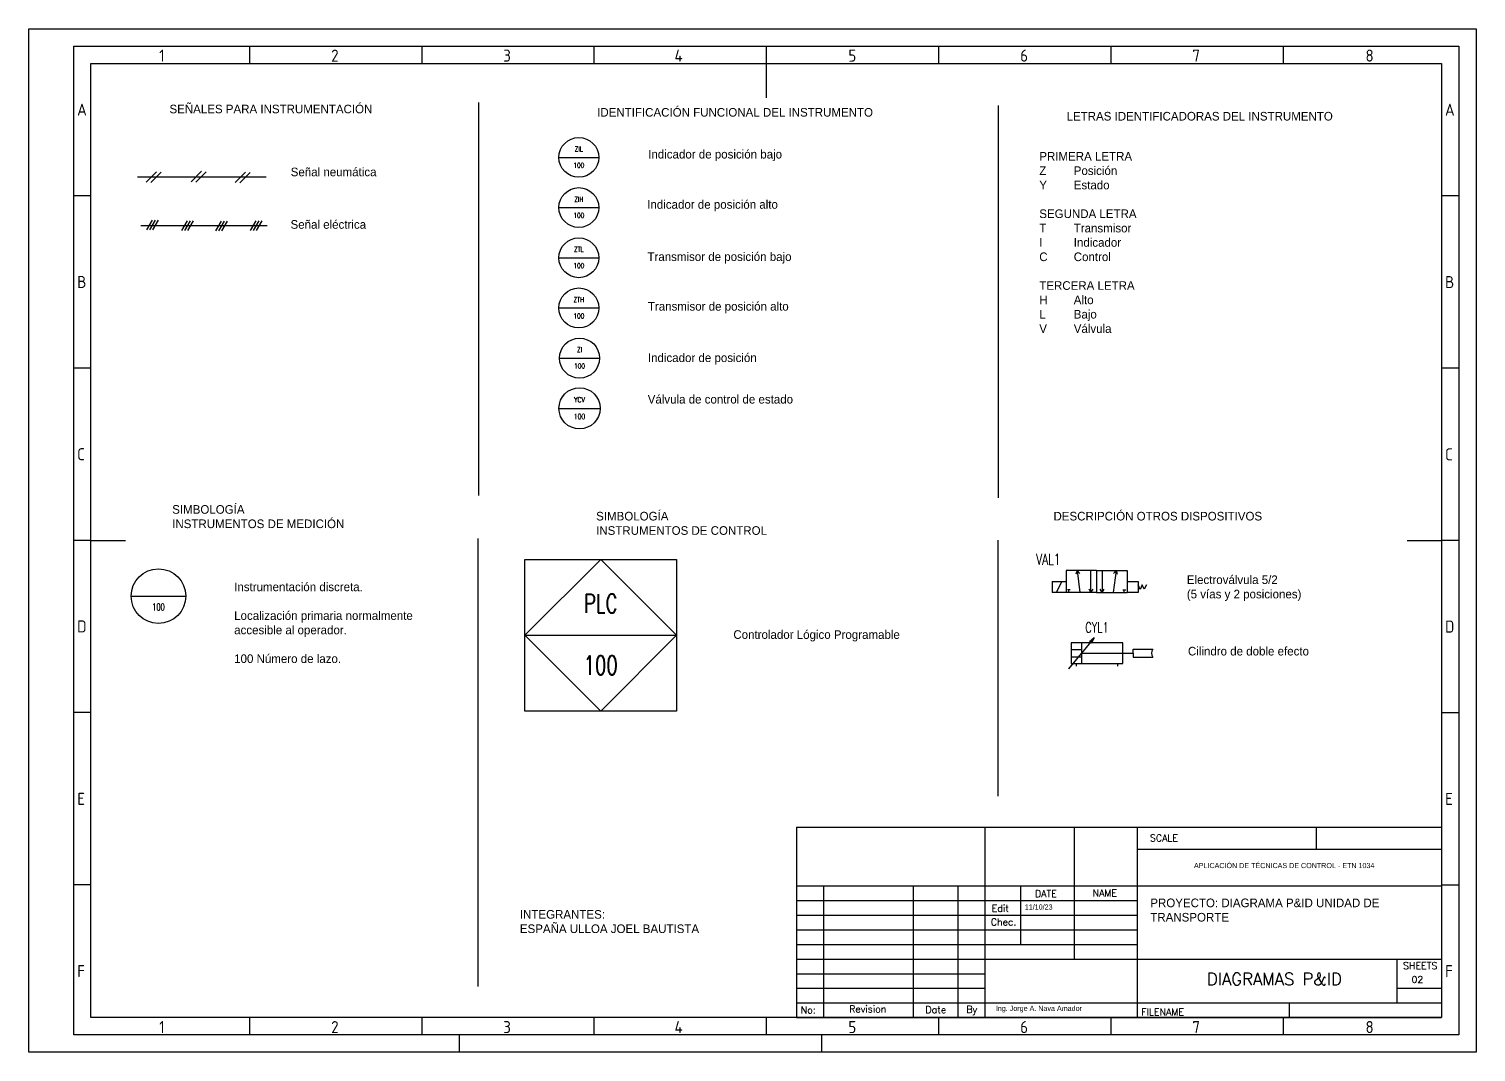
# Model space of a CAD drawing. Header units: inches. Extents: x 190 to 2107, y -339 to -30.
# Drawn here: x 1686.6 to 2106.6, y -339.1 to -42.1 of the extents above; entities that cross this region are included whole.
import ezdxf
from ezdxf.enums import TextEntityAlignment as Align

# ---------------------------------------------------------------- set-up
doc = ezdxf.new("R2010")
doc.units = ezdxf.units.IN
doc.header["$MEASUREMENT"] = 0
for name, color, linetype in [('025', 1, 'Continuous'), ('035', 5, 'Continuous'), ('07', 7, 'Continuous'), ('RED_2.5mm^2', 1, 'Continuous'), ('SYMS', 7, 'Continuous'), ('TAGS', 51, 'Continuous')]:
    doc.layers.add(name, color=color, linetype=linetype)
doc.styles.add('ISO Proportional', font='isocp.shx')
doc.styles.add('WD', font='romans.shx')

# ---------------------------------------------------------------- blocks, each defined once
blk = doc.blocks.new('IEC_border_a3')
at = {"layer": '035'}
for p, q in [((64, 292), (64, 287)), ((114, 292), (114, 287)), ((164, 292), (164, 287)), ((214, 292), (214, 287)), ((264, 292), (264, 287)), ((314, 292), (314, 287)), ((364, 292), (364, 287)), ((17.97, 248.58), (12.98, 248.58)), ((414.97, 248.54), (409.98, 248.54)), ((17.98, 198.54), (13, 198.54)), ((414.98, 198.5), (410, 198.5)), ((17.98, 148.54), (13, 148.54)), ((414.98, 148.5), (410, 148.5)), ((17.98, 98.54), (13, 98.54)), ((414.98, 98.5), (410, 98.5)), ((18, 48.5), (13.02, 48.5)), ((415, 48.46), (410.02, 48.46)), ((64, 10), (64, 5)), ((114, 10), (114, 5)), ((164, 10), (164, 5)), ((214, 10), (214, 5)), ((264, 10), (264, 5)), ((314, 10), (314, 5)), ((364, 10), (364, 5)), ((125, 0), (125, 5)), ((230, 5), (230, 0))]:
    blk.add_line(p, q, dxfattribs=at)
for points in [[(0, 297), (420, 297), (420, 0), (0, 0)], [(18, 287), (410, 287), (410, 10), (18, 10)]]:
    blk.add_lwpolyline(points, close=True, dxfattribs=at)
at = {"layer": '07'}
for p, q in [((214, 287), (214, 277)), ((18, 148.5), (28, 148.5)), ((400, 148.5), (410, 148.5))]:
    blk.add_line(p, q, dxfattribs=at)
blk.add_lwpolyline([(13, 292), (415, 292), (415, 5), (13, 5)], close=True, dxfattribs=at)
at = {"layer": '035', "style": 'ISO Proportional'}
for s, p in [('1', (37.81, 287.5)), ('2', (87.73, 287.5)), ('3', (137.68, 287.5)), ('4', (187.38, 287.5)), ('5', (237.84, 287.5)), ('6', (287.69, 287.5)), ('7', (337.67, 287.5)), ('8', (387.92, 287.5)), ('A', (13.98, 271.83)), ('A', (410.98, 271.79)), ('B', (14, 221.79)), ('B', (411, 221.75)), ('C', (14, 171.79)), ('C', (411, 171.75)), ('D', (14, 121.79)), ('D', (411, 121.75)), ('E', (14.02, 71.75)), ('E', (411.02, 71.72)), ('F', (14.02, 21.75)), ('F', (411.02, 21.72)), ('1', (37.81, 5.5)), ('2', (87.73, 5.5)), ('3', (137.68, 5.5)), ('4', (187.38, 5.5)), ('5', (237.84, 5.5)), ('6', (287.69, 5.5)), ('7', (337.67, 5.5)), ('8', (387.92, 5.5))]:
    blk.add_text(s, height=3.5, dxfattribs=at).set_placement(p)
blk = doc.blocks.new('IEC_tblock_a3')
at = {"layer": '035'}
for p, q in [((-106.6, 55.25), (-106.6, 17)), ((-36.4, 55.25), (-36.4, 48.88)), ((-88.4, 48.88), (0, 48.88)), ((-179.4, 38.25), (-179.4, 0)), ((-153.4, 38.25), (-153.4, 0)), ((-140.4, 38.25), (-140.4, 0)), ((-122.2, 38.25), (-122.2, 21.25)), ((-187.2, 34), (-88.4, 34)), ((-187.2, 29.75), (-88.4, 29.75)), ((-187.2, 25.5), (-88.4, 25.5)), ((-187.2, 21.25), (-88.4, 21.25)), ((-187.2, 17), (-132.6, 17)), ((-187.2, 12.75), (-132.6, 12.75)), ((-187.2, 8.5), (-132.6, 8.5)), ((-13, 8.5), (0, 8.5)), ((-187.2, 4.25), (0, 4.25)), ((-44.2, 4.25), (-44.2, 0))]:
    blk.add_line(p, q, dxfattribs=at)
at = {"layer": '07'}
for p, q in [((-187.2, 55.25), (-187.2, 0)), ((-187.2, 55.25), (0, 55.25)), ((-132.6, 55.25), (-132.6, 0)), ((-88.4, 55.25), (-88.4, 0)), ((0, 55.25), (0, 0)), ((-187.2, 38.25), (0, 38.25)), ((-132.6, 17), (0, 17)), ((-13, 17), (-13, 4.25)), ((-187.2, 0), (0, 0))]:
    blk.add_line(p, q, dxfattribs=at)
at = {"style": 'WD'}
for tag, p in [('SCALE', (-69.88, 51.07)), ('SH', (-8.74, 10.06)), ('FILENAME', (-68.15, 0.8))]:
    blk.add_attdef(tag, p, '', height=2, dxfattribs=at)
for tag, height, p in [('PROJDESC', 5, (-45.9, 29.2)), ('EDDATE', 2, (-114.97, 30.8)), ('EDBY', 2, (-98.02, 30.86)), ('CKDATE', 2, (-114.85, 26.58)), ('CKBY', 2, (-97.88, 26.3)), ('DWGDESC', 5, (-44.85, 19.72)), ('DWGNO', 3.5, (-48.54, 9.46))]:
    blk.add_attdef(tag, text='', height=height, dxfattribs=at).set_placement(p, align=Align.CENTER)
at = {"style": 'WD', "flags": 1}
blk.add_attdef('WD_TB', (-120.95, 11.91), '', height=2, dxfattribs=at)
at = {"layer": '025', "style": 'WD'}
for s, p in [('SCALE', (-80.57, 51.13)), ('NAME', (-97.74, 35.14)), ('No:', (-183.81, 1.19)), ('Revision', (-166.53, 1.47)), ('Date', (-146.79, 1.28)), ('By', (-136.33, 1.37))]:
    blk.add_text(s, height=2, dxfattribs=at).set_placement(p, align=Align.CENTER)
for s, p in [('DATE', (-118, 35)), ('Edit', (-130.55, 30.72)), ('Chec.', (-130.82, 26.72)), ('SHEETS', (-11.17, 14.05)), ('FILENAME', (-87.18, 0.61))]:
    blk.add_text(s, height=2, dxfattribs=at).set_placement(p)
blk = doc.blocks.new('HIN1_INFRONT_MAIN')
at = {"ltscale": 0.127}
blk.add_line((-0.5, 0), (0.5, 0), dxfattribs=at)
at = {"ltscale": 3.2258}
blk.add_circle((0, 0), 0.5, dxfattribs=at)
at = {"style": 'WD', "width": 0.7}
for tag, height, p in [('INST', 0.125, (-0.481, 0.455)), ('LOC', 0.125, (-0.481, 0.293)), ('TERM01', 0.0625, (-0.524, 0.018))]:
    blk.add_attdef(tag, text='', height=height, dxfattribs=at).set_placement(p, align=Align.RIGHT)
for tag, p, height in [('TERM04', (0.021, 0.531), 0.0625), ('X2TERM04', (0, 0.5), 0.005), ('X4TERM01', (-0.5, 0), 0.005), ('X1TERM03', (0.5, 0), 0.005), ('TERM03', (0.522, 0.018), 0.0625), ('RATING1', (0.513, -0.162), 0.125), ('DESC1', (0.513, -0.321), 0.125), ('X8TERM02', (0, -0.5), 0.005), ('TERM02', (0.023, -0.581), 0.0625), ('DESC2', (0.513, -0.51), 0.125), ('WDTAGALT', (0.513, -0.866), 0.125), ('DESC3', (0.513, -0.691), 0.125)]:
    blk.add_attdef(tag, p, '', height=height, dxfattribs=at)
for tag, p in [('TAG1_PART1', (0, 0.147)), ('TAG1_PART2', (0, -0.26))]:
    blk.add_attdef(tag, text='', height=0.125, dxfattribs=at).set_placement(p, align=Align.CENTER)
blk.add_attdef('XREF', text='', height=0.0625, rotation=0.0625, dxfattribs=at).set_placement((0.546, 0.412), align=Align.TOP_CENTER)
at = {"style": 'WD', "width": 0.7, "flags": 1}
for tag, p in [('WDTYPE', (-0.535, -0.17)), ('CAT', (-0.546, -0.253)), ('FAMILY', (-0.537, -0.223)), ('MFG', (-0.544, -0.28)), ('ASSYCODE', (-0.525, -0.306))]:
    blk.add_attdef(tag, text='', height=0.01, dxfattribs=at).set_placement(p, align=Align.CENTER)
blk = doc.blocks.new('VVL1_5WAY_2POS')
for p, q in [((0.219, 0), (-0.125, 0)), ((-0.125, 0), (-0.125, -0.25)), ((0, 0), (-0.014, -0.043)), ((0, 0), (0.031, -0.25)), ((0, 0), (0.03, -0.034)), ((0.219, 0), (0.562, 0)), ((0.156, -0.25), (0.156, 0)), ((0.219, 0), (0.219, -0.25)), ((0.281, 0), (0.281, -0.25)), ((0.438, 0), (0.406, -0.25)), ((0.438, 0), (0.408, -0.034)), ((0.438, 0), (0.452, -0.043)), ((0.562, 0), (0.562, -0.25)), ((0.219, -0.25), (-0.125, -0.25)), ((-0.078, -0.219), (-0.109, -0.219)), ((-0.094, -0.25), (-0.094, -0.219)), ((0.156, -0.25), (0.134, -0.211)), ((0.156, -0.25), (0.179, -0.211)), ((0.219, -0.25), (0.562, -0.25)), ((0.281, -0.25), (0.259, -0.211)), ((0.281, -0.25), (0.304, -0.211)), ((0.516, -0.219), (0.547, -0.219)), ((0.531, -0.25), (0.531, -0.219))]:
    blk.add_line(p, q)
at = {"style": 'WD', "width": 0.7}
for tag, p in [('INST', (-0.188, 0.375)), ('LOC', (-0.188, 0.219)), ('TAG1', (-0.188, 0.062)), ('RATING1', (-0.188, -0.438))]:
    blk.add_attdef(tag, text='', height=0.125, dxfattribs=at).set_placement(p, align=Align.RIGHT)
for tag, p, height in [('DESC1', (0.75, 0.5), 0.125), ('DESC2', (0.75, 0.344), 0.125), ('DESC3', (0.75, 0.188), 0.125), ('TERM01', (0.031, 0.031), 0.0625), ('TERM02', (0.188, 0.031), 0.0625), ('TERM03', (0.312, 0.031), 0.0625), ('TERM04', (0.469, 0.031), 0.0625), ('WDTAGALT', (0.75, 0.031), 0.125), ('TERM05', (-0.062, -0.344), 0.0625), ('TERM06', (0.062, -0.344), 0.0625), ('TERM07', (0.188, -0.344), 0.0625), ('TERM08', (0.312, -0.344), 0.0625), ('TERM09', (0.438, -0.344), 0.0625), ('TERM10', (0.562, -0.344), 0.0625)]:
    blk.add_attdef(tag, p, '', height=height, dxfattribs=at)
at = {"style": 'WD'}
for tag, p, height, flags in [('X2TERM01', (0, 0), 0.005, 1), ('WDTYPE', (0.062, 0.062), 0.01, 1), ('X2TERM02', (0.156, 0), 0.005, 1), ('X2TERM03', (0.281, 0), 0.005, 1), ('X2TERM04', (0.438, 0), 0.005, 1), ('WDBLKNAM', (0.499, -0.062), 0.01, 9), ('FAMILY', (0.5, -0.094), 0.005, 9), ('X8TERM05', (-0.094, -0.25), 0.005, 1), ('X8TERM06', (0.031, -0.25), 0.005, 1), ('X8TERM07', (0.156, -0.25), 0.005, 1), ('X8TERM08', (0.281, -0.25), 0.005, 1), ('X8TERM09', (0.406, -0.25), 0.005, 1), ('X8TERM10', (0.531, -0.25), 0.005, 1)]:
    blk.add_attdef(tag, p, '', height=height, dxfattribs=dict(at, flags=flags))
at = {"linetype": 'Continuous', "style": 'WD', "flags": 9}
for tag, p in [('CAT', (0.5, -0.125)), ('MFG', (0.5, -0.156)), ('ASSYCODE', (0.5, -0.188))]:
    blk.add_attdef(tag, p, '', height=0.005, dxfattribs=at)
at = {"style": 'WD'}
blk.add_attdef('XREF', (0.562, -0.438), '', height=0.0625, dxfattribs=at)
blk = doc.blocks.new('VOP1_SOL')
for p, q in [((-0.156, 0), (-0.156, -0.125)), ((-0.156, 0), (0, 0)), ((0, -0.125), (-0.156, -0.125)), ((-0.109, -0.125), (-0.046, 0))]:
    blk.add_line(p, q)
at = {"style": 'WD', "width": 0.7}
for tag, height, p in [('TAG1', 0.125, (-0.188, 0.312)), ('WDTAGALT', 0.125, (-0.188, 0.156)), ('DESC1', 0.125, (-0.188, 0)), ('TERM20', 0.0625, (-0.188, -0.094)), ('XREF', 0.0625, (-0.183, -0.188))]:
    blk.add_attdef(tag, text='', height=height, dxfattribs=at).set_placement(p, align=Align.RIGHT)
at = {"style": 'WD'}
for tag, p, height, flags in [('WDBLKNAM', (0.062, 0.031), 0.01, 9), ('WDTYPE', (0.062, 0.062), 0.01, 1), ('FAMILY', (-0.125, -0.156), 0.005, 9)]:
    blk.add_attdef(tag, p, '', height=height, dxfattribs=dict(at, flags=flags))
at = {"linetype": 'Continuous', "style": 'WD', "flags": 9}
for tag, p in [('CAT', (-0.094, -0.156)), ('MFG', (-0.125, -0.188)), ('ASSYCODE', (-0.094, -0.188))]:
    blk.add_attdef(tag, p, '', height=0.005, dxfattribs=at)
blk = doc.blocks.new('VOP1_SPG_R')
for p, q in [((0, 0), (0.125, 0)), ((0.125, 0), (0.125, -0.125)), ((0.125, -0.125), (0, -0.125)), ((0.147, -0.089), (0.125, -0.039)), ((0.171, -0.039), (0.147, -0.089)), ((0.194, -0.088), (0.171, -0.039)), ((0.218, -0.039), (0.194, -0.088))]:
    blk.add_line(p, q)
at = {"style": 'WD'}
for tag, p, height in [('TAG1', (0.25, 0.312), 0.125), ('XREF', (0.25, -0.188), 0.0625)]:
    blk.add_attdef(tag, p, '', height=height, dxfattribs=at)
at = {"style": 'WD', "width": 0.7}
for tag, p, height in [('WDTAGALT', (0.25, 0.156), 0.125), ('DESC1', (0.25, 0), 0.125), ('TERM20', (0.25, -0.094), 0.0625)]:
    blk.add_attdef(tag, p, '', height=height, dxfattribs=at)
at = {"style": 'WD'}
for tag, p, height, flags in [('WDBLKNAM', (0.062, 0.031), 0.01, 9), ('WDTYPE', (0.062, 0.062), 0.01, 1), ('FAMILY', (0.031, -0.156), 0.005, 9)]:
    blk.add_attdef(tag, p, '', height=height, dxfattribs=dict(at, flags=flags))
at = {"linetype": 'Continuous', "style": 'WD', "flags": 9}
for tag, p in [('CAT', (0.062, -0.156)), ('MFG', (0.031, -0.188)), ('ASSYCODE', (0.062, -0.188))]:
    blk.add_attdef(tag, p, '', height=0.005, dxfattribs=at)
blk = doc.blocks.new('VCY1_SGL_VAR_CUSH')
for p, q in [((0.562, 0.281), (-0.063, 0.281)), ((-0.063, 0.281), (-0.063, 0.031)), ((-0.063, 0.203), (0.062, 0.203)), ((0.062, 0.281), (0.062, 0.031)), ((0.218, 0.344), (0.158, 0.295)), ((0.218, 0.344), (0.181, 0.275)), ((0.562, 0.031), (0.562, 0.281)), ((0.062, 0.109), (-0.063, 0.109)), ((-0.063, 0.031), (0.562, 0.031)), ((0, 0.031), (0, 0)), ((0.062, 0.156), (0.688, 0.156)), ((0.5, 0.031), (0.5, 0))]:
    blk.add_line(p, q)
blk.add_lwpolyline([(0.218, 0.344), (-0.093, -0.031), (-0.093, -0.031)])
at = {"style": 'WD', "width": 0.7}
for tag, p in [('INST', (0.25, 0.719)), ('TAG1', (0.25, 0.406)), ('LOC', (0.25, 0.562))]:
    blk.add_attdef(tag, text='', height=0.125, dxfattribs=at).set_placement(p, align=Align.CENTER)
for tag, p in [('DESC1', (-0.156, 0.156)), ('DESC2', (-0.156, 0)), ('DESC3', (-0.156, -0.156)), ('WDTAGALT', (-0.156, -0.312))]:
    blk.add_attdef(tag, text='', height=0.125, dxfattribs=at).set_placement(p, align=Align.RIGHT)
at = {"style": 'WD'}
for tag, p, height, flags in [('WDBLKNAM', (0.374, 0.281), 0.01, 9), ('FAMILY', (0.383, 0.251), 0.01, 9), ('X8TERM01', (0, 0), 0.005, 1), ('WDTYPE', (0.062, 0.062), 0.01, 1), ('X8TERM02', (0.5, 0), 0.005, 1)]:
    blk.add_attdef(tag, p, '', height=height, dxfattribs=dict(at, flags=flags))
at = {"linetype": 'Continuous', "style": 'WD', "flags": 9}
for tag, p in [('ASSYCODE', (0.408, 0.17)), ('MFG', (0.406, 0.188)), ('CAT', (0.408, 0.207))]:
    blk.add_attdef(tag, text='', height=0.01, dxfattribs=at).set_placement(p, align=Align.CENTER)
at = {"style": 'WD'}
blk.add_attdef('XREF', (0.656, 0.219), '', height=0.0625, dxfattribs=at)
at = {"style": 'WD', "width": 0.7}
for tag, p, height in [('RATING1', (0.688, 0), 0.125), ('TERM01', (0.031, -0.094), 0.0625), ('TERM02', (0.531, -0.094), 0.0625)]:
    blk.add_attdef(tag, p, '', height=height, dxfattribs=at)
blk = doc.blocks.new('HIN1_INFRONT_MAIN_PLC')
for p, q in [((-0.5, -0.5), (-0.5, 0.5)), ((-0.5, 0.5), (0.5, 0.5)), ((0.5, 0.5), (0.5, -0.5)), ((0.5, -0.5), (-0.5, -0.5))]:
    blk.add_line(p, q)
at = {"ltscale": 0.127}
blk.add_line((-0.5, 0), (0.5, 0), dxfattribs=at)
at = {"ltscale": 25.4, "flags": 128}
blk.add_lwpolyline([(0, 0.5), (-0.5, 0), (0, -0.5), (0.5, 0)], close=True, dxfattribs=at)
at = {"ltscale": 3.2258, "flags": 128}
blk.add_lwpolyline([(0, 0.5), (-0.5, 0), (0, -0.5), (0.5, 0)], close=True, dxfattribs=at)
blk.add_lwpolyline([(0, 0.5), (-0.5, 0), (0, -0.5), (0.5, 0)], close=True, dxfattribs=at)
at = {"style": 'WD', "width": 0.7}
for tag, p, height in [('TERM04', (0.0207, 0.5306), 0.0625), ('X2TERM04', (0, 0.5), 0.005), ('X4TERM01', (-0.5, 0), 0.005), ('X1TERM03', (0.5, 0), 0.005), ('TERM03', (0.5222, 0.0184), 0.0625), ('RATING1', (0.5485, -0.1677), 0.125), ('DESC1', (0.5485, -0.3266), 0.125), ('DESC2', (0.5485, -0.5165), 0.125), ('X8TERM02', (0, -0.5), 0.005), ('TERM02', (0.0233, -0.5809), 0.0625), ('DESC3', (0.5485, -0.6975), 0.125), ('WDTAGALT', (0.5485, -0.8716), 0.125)]:
    blk.add_attdef(tag, p, '', height=height, dxfattribs=at)
for tag, height, p in [('INST', 0.125, (-0.5816, 0.4156)), ('LOC', 0.125, (-0.5816, 0.254)), ('TERM01', 0.0625, (-0.5242, 0.0184))]:
    blk.add_attdef(tag, text='', height=height, dxfattribs=at).set_placement(p, align=Align.RIGHT)
blk.add_attdef('XREF', text='', height=0.0625, rotation=0.0625, dxfattribs=at).set_placement((0.6297, 0.3767), align=Align.TOP_CENTER)
for tag, p in [('TAG1_PART1', (0, 0.147)), ('TAG1_PART2', (0, -0.2602))]:
    blk.add_attdef(tag, text='', height=0.125, dxfattribs=at).set_placement(p, align=Align.CENTER)
at = {"style": 'WD', "width": 0.7, "flags": 1}
for tag, p in [('WDTYPE', (-0.5767, -0.1697)), ('CAT', (-0.5871, -0.2531)), ('MFG', (-0.5859, -0.2796)), ('FAMILY', (-0.5789, -0.2227)), ('ASSYCODE', (-0.5662, -0.3061))]:
    blk.add_attdef(tag, text='', height=0.01, dxfattribs=at).set_placement(p, align=Align.CENTER)

msp = doc.modelspace()

# ---------------------------------------------------------------- linework, layer by layer
for p, q in [((1817.06, -63.44), (1817.06, -177.57)), ((1967.89, -64.33), (1967.89, -178.27)), ((1719.09, -99.2), (1755.72, -99.2)), ((1816.87, -190.07), (1816.87, -320.1)), ((1967.87, -190.52), (1967.87, -264.81)), ((2007.08, -223.35), (2007.08, -222.2)), ((2007.08, -222.2), (2012.8, -222.2)), ((2007.08, -223.35), (2007.08, -224.5)), ((2007.08, -224.5), (2012.8, -224.5))]:
    msp.add_line(p, q)
at = {"color": 0}
for p, q in [((1720.61, -86.63), (1723.63, -83.61)), ((1721.99, -86.75), (1725.01, -83.73)), ((1733.7, -86.47), (1736.72, -83.45)), ((1735.07, -86.59), (1738.09, -83.57)), ((1746.47, -86.72), (1749.49, -83.71)), ((1747.84, -86.84), (1750.86, -83.83))]:
    msp.add_line(p, q, dxfattribs=at)
msp.add_lwpolyline([(2012.8, -222.2, 0.330259), (2012.8, -224.5)], format="xyb")
at = {"layer": 'RED_2.5mm^2', "color": 0}
msp.add_line((1755.52, -85.11), (1718.13, -85.11), dxfattribs=at)
at = {"layer": 'SYMS'}
for p, q in [((1720.87, -100.43), (1722.49, -97.64)), ((1721.73, -100.43), (1723.35, -97.64)), ((1722.59, -100.43), (1724.21, -97.64)), ((1731.02, -100.65), (1732.63, -97.85)), ((1731.88, -100.65), (1733.49, -97.85)), ((1732.74, -100.65), (1734.35, -97.85)), ((1740.91, -100.7), (1742.52, -97.91)), ((1741.77, -100.7), (1743.38, -97.91)), ((1742.63, -100.7), (1744.25, -97.91)), ((1750.95, -100.65), (1752.56, -97.85)), ((1751.81, -100.65), (1753.42, -97.85)), ((1752.67, -100.65), (1754.28, -97.85))]:
    msp.add_line(p, q, dxfattribs=at)

# ---------------------------------------------------------------- block references
msp.add_blockref('IEC_border_a3', (1686.62, -339.12))
ref = msp.add_blockref('IEC_tblock_a3', (2096.62, -329.12))
ref.add_attrib('DWGNO', 'DIAGRAMAS P&ID', dxfattribs={"height": 3.5, "style": 'WD'}).set_placement((2048.09, -319.67), align=Align.CENTER)
ref.add_attrib('SH', '02', (2087.89, -319.06), dxfattribs={"height": 2, "style": 'WD'})
ref = msp.add_blockref('HIN1_INFRONT_MAIN', (1846.22, -79.42), dxfattribs=dict(at, xscale=11.5592034984124, yscale=11.5592034984124, zscale=11.5592034984124))
ref.add_attrib('TAG1_PART1', 'ZIL', dxfattribs={"layer": 'TAGS', "color": 6, "height": 1.445, "style": 'WD', "width": 0.7}).set_placement((1846.22, -77.72), align=Align.CENTER)
ref.add_attrib('TAG1_PART2', '100', dxfattribs={"layer": 'TAGS', "color": 6, "height": 1.445, "style": 'WD', "width": 0.7}).set_placement((1846.22, -82.42), align=Align.CENTER)
ref = msp.add_blockref('HIN1_INFRONT_MAIN', (1846.22, -93.98), dxfattribs=dict(at, xscale=11.5592034984124, yscale=11.5592034984124, zscale=11.5592034984124))
ref.add_attrib('TAG1_PART1', 'ZIH', dxfattribs={"layer": 'TAGS', "color": 6, "height": 1.445, "style": 'WD', "width": 0.7}).set_placement((1846.22, -92.29), align=Align.CENTER)
ref.add_attrib('TAG1_PART2', '100', dxfattribs={"layer": 'TAGS', "color": 6, "height": 1.445, "style": 'WD', "width": 0.7}).set_placement((1846.22, -96.99), align=Align.CENTER)
ref = msp.add_blockref('HIN1_INFRONT_MAIN', (1846.22, -108.55), dxfattribs=dict(at, xscale=11.5592034984124, yscale=11.5592034984124, zscale=11.5592034984124))
ref.add_attrib('TAG1_PART1', 'ZTL', dxfattribs={"layer": 'TAGS', "color": 6, "height": 1.445, "style": 'WD', "width": 0.7}).set_placement((1846.22, -106.85), align=Align.CENTER)
ref.add_attrib('TAG1_PART2', '100', dxfattribs={"layer": 'TAGS', "color": 6, "height": 1.445, "style": 'WD', "width": 0.7}).set_placement((1846.22, -111.56), align=Align.CENTER)
ref = msp.add_blockref('HIN1_INFRONT_MAIN', (1846.22, -123.12), dxfattribs=dict(at, xscale=11.62309786792202, yscale=11.62309786792202, zscale=11.62309786792202))
ref.add_attrib('TAG1_PART1', 'ZTH', dxfattribs={"layer": 'TAGS', "color": 6, "height": 1.453, "style": 'WD', "width": 0.7}).set_placement((1846.22, -121.41), align=Align.CENTER)
ref.add_attrib('TAG1_PART2', '100', dxfattribs={"layer": 'TAGS', "color": 6, "height": 1.453, "style": 'WD', "width": 0.7}).set_placement((1846.22, -126.15), align=Align.CENTER)
ref = msp.add_blockref('HIN1_INFRONT_MAIN', (1846.42, -137.69), dxfattribs=dict(at, xscale=11.62309786792202, yscale=11.62309786792202, zscale=11.62309786792202))
ref.add_attrib('TAG1_PART1', 'ZI', dxfattribs={"layer": 'TAGS', "color": 6, "height": 1.453, "style": 'WD', "width": 0.7}).set_placement((1846.42, -135.98), align=Align.CENTER)
ref.add_attrib('TAG1_PART2', '100', dxfattribs={"layer": 'TAGS', "color": 6, "height": 1.453, "style": 'WD', "width": 0.7}).set_placement((1846.42, -140.71), align=Align.CENTER)
ref = msp.add_blockref('HIN1_INFRONT_MAIN', (1846.42, -152.26), dxfattribs=dict(at, xscale=11.95803163350229, yscale=11.95803163350229, zscale=11.95803163350229))
ref.add_attrib('TAG1_PART1', 'YCV', dxfattribs={"layer": 'TAGS', "color": 6, "height": 1.495, "style": 'WD', "width": 0.7}).set_placement((1846.42, -150.5), align=Align.CENTER)
ref.add_attrib('TAG1_PART2', '100', dxfattribs={"layer": 'TAGS', "color": 6, "height": 1.495, "style": 'WD', "width": 0.7}).set_placement((1846.42, -155.37), align=Align.CENTER)
ref = msp.add_blockref('HIN1_INFRONT_MAIN_PLC', (1852.56, -218.13), dxfattribs=dict(at, xscale=44.01572724226612, yscale=44.01572724226612, zscale=44.01572724226612))
ref.add_attrib('TAG1_PART1', 'PLC', dxfattribs={"layer": 'TAGS', "color": 6, "height": 5.502, "style": 'WD', "width": 0.7}).set_placement((1852.56, -211.66), align=Align.CENTER)
ref.add_attrib('TAG1_PART2', '100', dxfattribs={"layer": 'TAGS', "color": 6, "height": 5.502, "style": 'WD', "width": 0.7}).set_placement((1852.56, -229.58), align=Align.CENTER)
ref = msp.add_blockref('VVL1_5WAY_2POS', (1990.85, -199.3), dxfattribs=dict(at, xscale=25.75004245348794, yscale=25.75004245348794, zscale=25.75004245348794))
ref.add_attrib('TAG1', 'VAL1', dxfattribs={"layer": 'TAGS', "color": 6, "height": 3.219, "style": 'WD', "width": 0.7}).set_placement((1986.02, -197.69), align=Align.RIGHT)
ref = msp.add_blockref('HIN1_INFRONT_MAIN', (1724.22, -206.78), dxfattribs=dict(at, xscale=15.85204495492144, yscale=15.85204495492144, zscale=15.85204495492144))
ref.add_attrib('TAG1_PART2', '100', dxfattribs={"layer": 'TAGS', "color": 6, "height": 1.982, "style": 'WD', "width": 0.7}).set_placement((1724.22, -210.91), align=Align.CENTER)
at = {"layer": 'SYMS', "xscale": 25.75004245348794, "yscale": 25.75004245348794, "zscale": 25.75004245348794}
for name, p in [('VOP1_SOL', (1987.63, -202.52)), ('VOP1_SPG_R', (2005.33, -202.52))]:
    msp.add_blockref(name, p, dxfattribs=at)
at = {"layer": 'SYMS'}
ref = msp.add_blockref('VCY1_SGL_VAR_CUSH', (1990.61, -227.09), dxfattribs=dict(at, xscale=23.96096126502142, yscale=23.96096126502142, zscale=23.96096126502142))
ref.add_attrib('TAG1', 'CYL1', dxfattribs={"layer": 'TAGS', "color": 6, "height": 2.995, "style": 'WD', "width": 0.7}).set_placement((1996.6, -217.36), align=Align.CENTER)

# ---------------------------------------------------------------- texts
at = {"attachment_point": 1}
for s, width, insert, char_height in [('SEÑALES PARA INSTRUMENTACIÓN', 147.8517, (1727.41, -64.12), 2.5), ('IDENTIFICACIÓN FUNCIONAL DEL INSTRUMENTO', 147.8517, (1851.54, -65.08), 2.5), ('LETRAS IDENTIFICADORAS DEL INSTRUMENTO', 147.8517, (1987.78, -66.21), 2.5), ('SIMBOLOGÍA\\PINSTRUMENTOS DE MEDICIÓN ', 147.8517, (1728.21, -180.36), 2.5), ('SIMBOLOGÍA\\PINSTRUMENTOS DE CONTROL', 147.8517, (1851.24, -182.31), 2.5), ('DESCRIPCIÓN OTROS DISPOSITIVOS', 147.8517, (1983.98, -182.31), 2.5), ('APLICACIÓN DE TÉCNICAS DE CONTROL - ETN 1034', 65.3804, (2024.75, -284.23), 1.5), ('INTEGRANTES: \\PESPAÑA ULLOA JOEL BAUTISTA', 100.2055, (1829.11, -297.91), 2.5), ('11/10/23', 13.0311, (1975.65, -296.27), 1.5), ('PROYECTO: DIAGRAMA P&ID UNIDAD DE TRANSPORTE', 81.9987, (2012.08, -294.57), 2.5), ('Ing. Jorge A. Nava Amador', 37.4373, (1967.26, -325.69), 1.5)]:
    msp.add_mtext_dynamic_manual_height_columns(s, width=width, gutter_width=12.5, heights=[0], dxfattribs=dict(at, insert=insert, char_height=char_height))
at = {"char_height": 2.5, "attachment_point": 1}
for s, insert, width in [('Indicador de posición bajo', (1866.36, -77.24), 58.9472), ('PRIMERA LETRA\\PZ^IPosición\\PY^IEstado\\P\\PSEGUNDA LETRA\\PT^ITransmisor\\PI^IIndicador\\PC^IControl\\P\\PTERCERA LETRA\\PH^IAlto\\PL^IBajo\\PV^IVálvula', (1979.86, -77.85), 56.2905), ('Señal neumática', (1762.6, -82.39), 47.5066), ('Indicador de posición alto\\P ', (1866.08, -91.82), 58.4787), ('Señal eléctrica ', (1762.55, -97.63), 47.5066), ('Transmisor de posición bajo\\P ', (1866.14, -106.98), 61.639), ('Transmisor de posición alto', (1866.26, -121.39), 62.1347), ('Indicador de posición\\P ', (1866.26, -136.32), 61.7915), ('Válvula de control de estado', (1866.21, -148.37), 43.5416), ('Electroválvula 5/2 \\P(5 vías y 2 posiciones)', (2022.68, -200.76), 53.5226), ('Instrumentación discreta.\\P\\PLocalización primaria normalmente accesible al operador.\\P\\P100 Número de lazo.', (1746.19, -202.84), 56.2905), ('Controlador Lógico Programable', (1891.07, -216.68), 47.5066), ('Cilindro de doble efecto', (2023.01, -221.5), 47.5066)]:
    msp.add_mtext(s, dxfattribs=dict(at, insert=insert, width=width))

doc.saveas('drawing.dxf')
